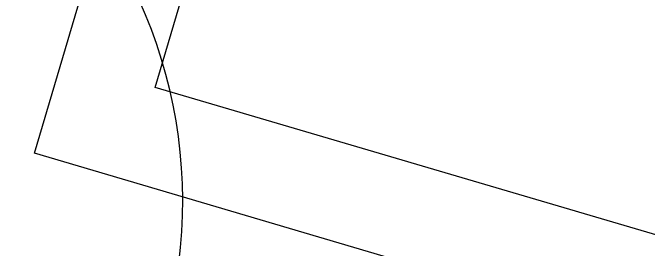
# Model space of a CAD drawing. Header units: millimetres. Extents: x 62878 to 70819, y -67946 to -61850.
# Drawn here: x 67040.3 to 67105.7, y -67001.1 to -66976.8 of the extents above; entities that cross this region are included whole.
import ezdxf

# ---------------------------------------------------------------- set-up
doc = ezdxf.new("R2010")
doc.units = ezdxf.units.MM
doc.layers.add('-Hotec Soğuk Oda', color=1, linetype='Continuous')
doc.layers.add('ÇATI K', color=254, linetype='Continuous')
doc.layers.add('BAP', color=41, linetype='Continuous', lineweight=30)

msp = doc.modelspace()

# ---------------------------------------------------------------- linework, layer by layer
at = {"layer": '-Hotec Soğuk Oda'}
for p, q in [((67055.003, -66984.474), (67066.878, -66944.187)), ((67228.617, -67035.65), (67055.003, -66984.474))]:
    msp.add_line(p, q, dxfattribs=at)
at = {"layer": 'BAP'}
msp.add_lwpolyline([(66959.79, -66982.288), (67055.672, -67010.69, 1.006698)], format="xyb", close=True, dxfattribs=at)
at = {"layer": 'ÇATI K', "color": 0}
for p, q in [((67042.583, -66991.238), (67054.459, -66950.952)), ((67235.382, -67048.069), (67042.583, -66991.238))]:
    msp.add_line(p, q, dxfattribs=at)

doc.saveas('drawing.dxf')
